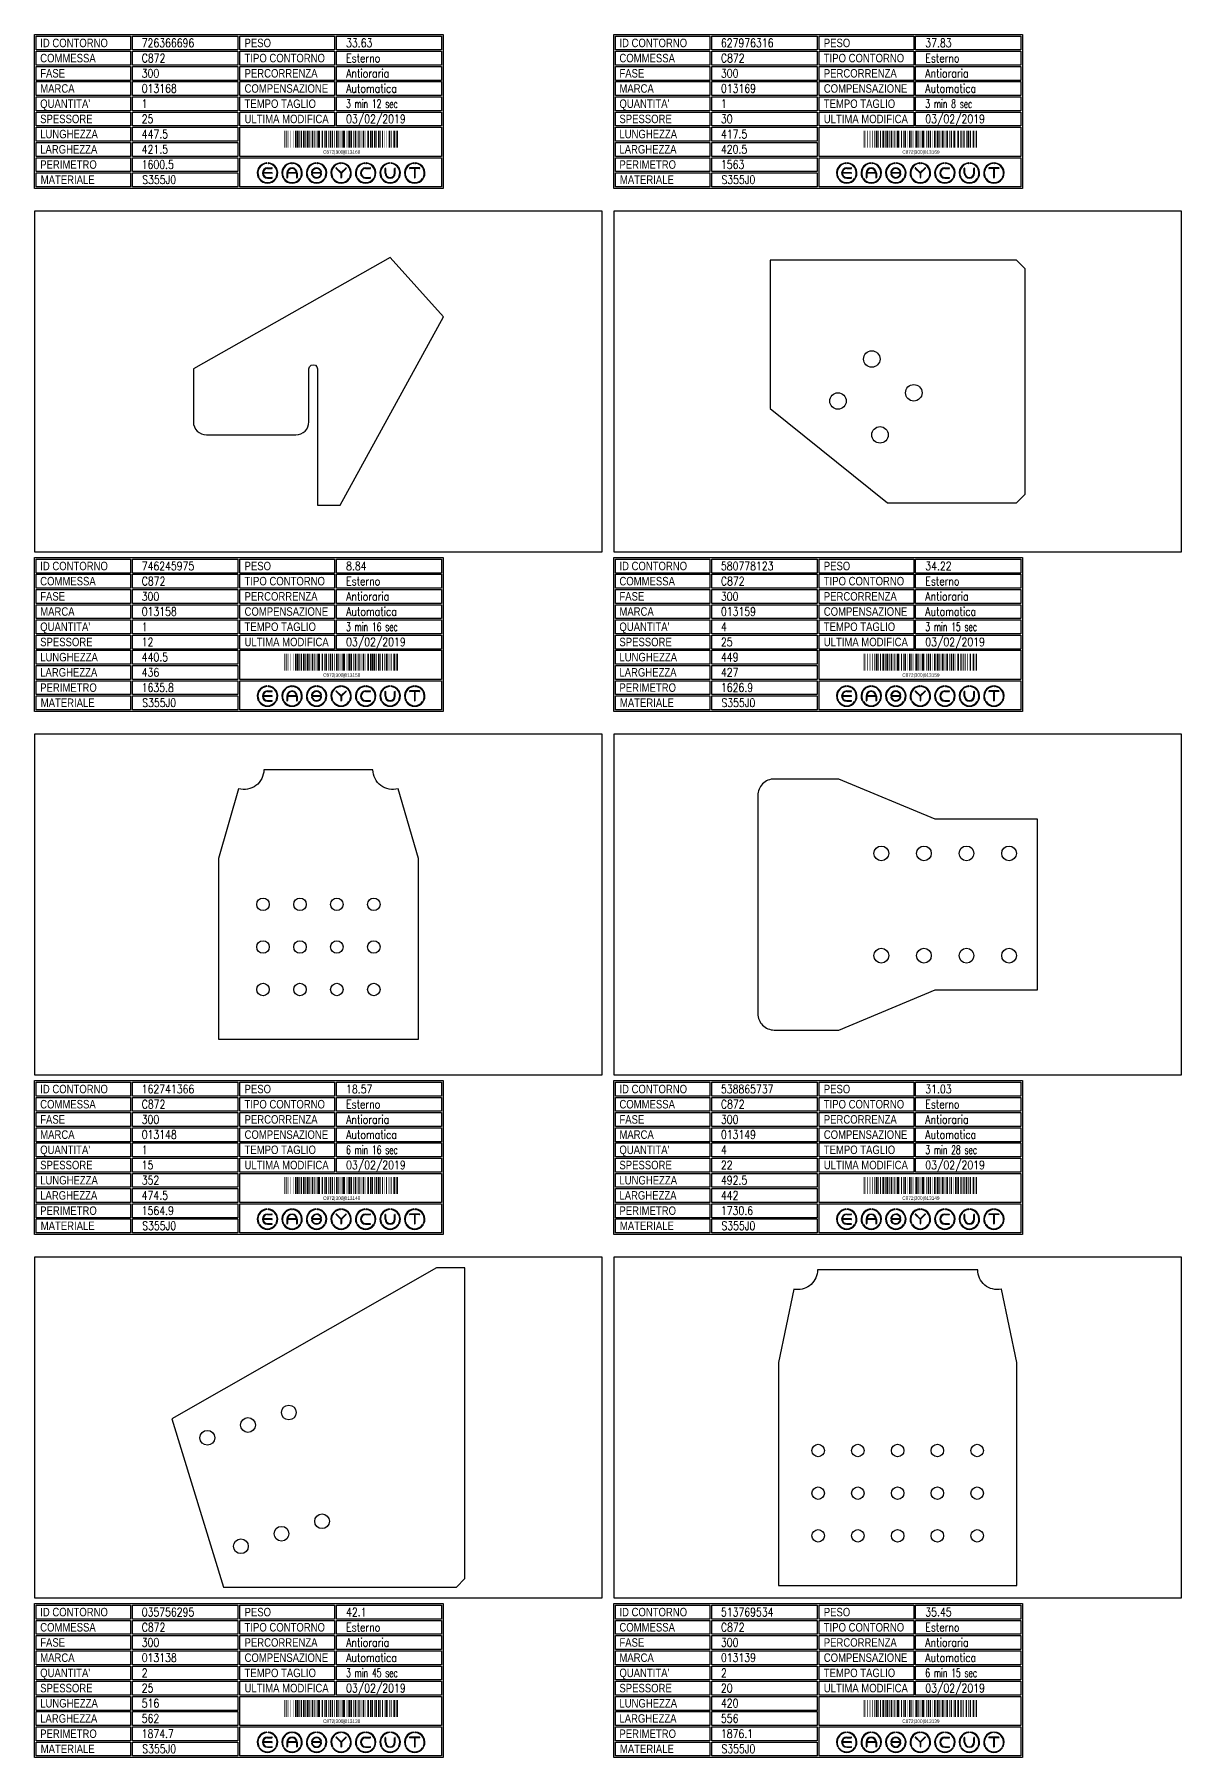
# Model space of a CAD drawing. Header units: millimetres. Extents: x 10000 to 53102, y 10000 to 35064.
# Drawn here: x 11020 to 13040, y 20368 to 23402 of the extents above; entities that cross this region are included whole.
import ezdxf
from ezdxf.enums import TextEntityAlignment as Align

# ---------------------------------------------------------------- set-up
doc = ezdxf.new("R2010")
doc.units = ezdxf.units.MM
doc.styles.add('EasyCutStyle', font='romans.shx', dxfattribs={"width": 0.8})
doc.styles.add('EasyCutStyle1', font='arial.ttf', dxfattribs={"width": 0.8})

# ---------------------------------------------------------------- blocks, each defined once
blk = doc.blocks.new('BlockShape01')
at = {"color": 253}
blk.add_lwpolyline([(0, 0), (720, 0), (720, -271), (0, -271)], close=True, dxfattribs=at)
at = {"color": 2}
for points in [[(3, -2.9), (169.3, -2.9), (169.3, -27.3), (3, -27.3)], [(3, -2.9), (169.3, -2.9), (169.3, -27.3), (3, -27.3)], [(3, -29.6), (169.3, -29.6), (169.3, -54), (3, -54)], [(361.9, -2.9), (528.3, -2.9), (528.3, -27.3), (361.9, -27.3)], [(361.9, -29.6), (528.3, -29.6), (528.3, -54), (361.9, -54)], [(3, -56.4), (169.3, -56.4), (169.3, -80.8), (3, -80.8)], [(361.9, -56.4), (528.3, -56.4), (528.3, -80.8), (361.9, -80.8)], [(3, -83.1), (169.3, -83.1), (169.3, -107.6), (3, -107.6)], [(361.9, -83.1), (528.3, -83.1), (528.3, -107.6), (361.9, -107.6)], [(3, -109.9), (169.3, -109.9), (169.3, -134.3), (3, -134.3)], [(361.9, -109.9), (528.3, -109.9), (528.3, -134.3), (361.9, -134.3)], [(3, -136.7), (169.3, -136.7), (169.3, -161.1), (3, -161.1)], [(361.9, -136.7), (528.3, -136.7), (528.3, -161.1), (361.9, -161.1)], [(3, -163.4), (169.3, -163.4), (169.3, -187.9), (3, -187.9)], [(3, -190.2), (169.3, -190.2), (169.3, -214.6), (3, -214.6)], [(3, -217), (169.3, -217), (169.3, -241.4), (3, -241.4)], [(3, -243.7), (169.3, -243.7), (169.3, -268.1), (3, -268.1)]]:
    blk.add_lwpolyline(points, close=True, dxfattribs=at)
at = {"color": 1}
for points in [[(172.7, -2.9), (358.1, -2.9), (358.1, -27.3), (172.7, -27.3)], [(172.7, -29.6), (358.1, -29.6), (358.1, -54), (172.7, -54)], [(531.6, -2.9), (717, -2.9), (717, -27.3), (531.6, -27.3)], [(531.6, -29.6), (717, -29.6), (717, -54), (531.6, -54)], [(172.7, -56.4), (358.1, -56.4), (358.1, -80.8), (172.7, -80.8)], [(531.6, -56.4), (717, -56.4), (717, -80.8), (531.6, -80.8)], [(172.7, -83.1), (358.1, -83.1), (358.1, -107.6), (172.7, -107.6)], [(531.6, -83.1), (717, -83.1), (717, -107.6), (531.6, -107.6)], [(172.7, -109.9), (358.1, -109.9), (358.1, -134.3), (172.7, -134.3)], [(531.6, -109.9), (717, -109.9), (717, -134.3), (531.6, -134.3)], [(172.7, -136.7), (358.1, -136.7), (358.1, -161.1), (172.7, -161.1)], [(531.6, -136.7), (717, -136.7), (717, -161.1), (531.6, -161.1)], [(172.7, -163.4), (358.1, -163.4), (358.1, -187.9), (172.7, -187.9)], [(361.9, -163.4), (717, -163.4), (717, -214.6), (361.9, -214.6)], [(172.7, -190.2), (358.1, -190.2), (358.1, -214.6), (172.7, -214.6)], [(172.7, -217), (358.1, -217), (358.1, -241.4), (172.7, -241.4)], [(361.9, -217), (717, -217), (717, -268.1), (361.9, -268.1)], [(172.7, -243.7), (358.1, -243.7), (358.1, -268.1), (172.7, -268.1)]]:
    blk.add_lwpolyline(points, close=True, dxfattribs=at)
at = {"color": 161, "style": 'EasyCutStyle1', "width": 0.8}
for s, p in [('ID CONTORNO', (10.1, -22.4)), ('PESO', (370, -22.4)), ('COMMESSA', (10.1, -49.1)), ('FASE', (10.1, -75.9)), ('TIPO CONTORNO', (370, -49.1)), ('PERCORRENZA', (370, -75.9)), ('MARCA', (10.1, -102.6)), ('COMPENSAZIONE', (370, -102.6)), ("QUANTITA'", (10.1, -129.4)), ('TEMPO TAGLIO', (370, -129.4)), ('SPESSORE', (10.1, -156.2)), ('ULTIMA MODIFICA', (370, -156.2)), ('LUNGHEZZA', (10.1, -182.9)), ('LARGHEZZA', (10.1, -209.7)), ('PERIMETRO', (10.1, -236.5)), ('MATERIALE', (11, -263.2))]:
    blk.add_text(s, height=15, dxfattribs=at).set_placement(p)
at = {"style": 'EasyCutStyle'}
for tag, p, width in [('IDSHAPE', (188.9, -22.4), 0.8), ('WEIGTHSHAPE', (548.8, -22.4), 0.8), ('ORDERSHAPE', (188.9, -49.1), 0.8), ('TYPESHAPE', (548.8, -49.1), 0.8), ('PHASESHAPE', (188.9, -75.9), 0.8), ('MKSHAPE', (188.9, -102.6), 0.8), ('JOUSHAPE', (548.8, -75.9), 0.8), ('COMPSHAPE', (548.8, -102.6), 0.8), ('QTASHAPE', (188.9, -129.4), 0.8), ('TIMECUTSHAPE', (548.8, -129.4), 0.65), ('TKSHAPE', (188.9, -156.2), 0.8), ('LASTMODIFYSHAPE', (548.8, -156.2), 0.8), ('LENGTHSHAPE', (188.9, -182.9), 0.8), ('HEIGHTSHAPE', (188.9, -209.7), 0.8), ('PERIMETERSHAPE', (188.9, -236.5), 0.8), ('MATSHAPE', (189.8, -263.2), 0.8)]:
    blk.add_attdef(tag, p, '', height=15, dxfattribs=dict(at, width=width))
blk = doc.blocks.new('Logo')
for color, points in [(140, [(-144.9, -7.2, -1), (-145.9, -7.6, -0.520567), (-131.2, 17.9, -1), (-131.1, 16.9, 0.520567)]), (256, [(-121.7, 0.5), (-137.5, 0.5, -0.394366), (-129.6, 7.9), (-121.7, 7.9, 1), (-121.7, 9), (-129.6, 9, 1), (-129.6, -9), (-121.7, -9, 1), (-121.7, -7.9), (-129.6, -7.9, -0.394366), (-137.5, -0.5), (-121.7, -0.5, 1)]), (140, [(-114.3, -7.2, 1), (-113.3, -7.6, 0.520567), (-128, 17.9, 0.916853), (-128.2, 16.9, 0.043377), (-128.1, 16.9, -0.520567)]), (140, [(-101.7, -7.2, -1), (-102.7, -7.6, -0.520567), (-88, 17.9, -1), (-87.9, 16.9, 0.520567)]), (140, [(-71.1, -7.2, 1), (-70.1, -7.6, 0.520567), (-84.8, 17.9, 1), (-84.9, 16.9, -0.520567)]), (140, [(-58.5, -7.2, -1), (-59.5, -7.6, -0.520567), (-44.8, 17.9, -1), (-44.7, 16.9, 0.520567)]), (256, [(-36.6, -0.5, -0.486114), (-35.5, -1.9, -0.776377), (-50.9, -2, 1), (-51.9, -2.3, 0.776377), (-34.5, -2.1, 0.486114), (-36.6, 0.5), (-49.8, 0.5, -0.486114), (-50.9, 1.9, -0.776377), (-35.5, 2, 1), (-34.5, 2.3, 0.776377), (-51.9, 2.1, 0.486114), (-49.8, -0.5)]), (140, [(-27.9, -7.2, 1), (-26.9, -7.6, 0.520567), (-41.6, 17.9, 1), (-41.7, 16.9, -0.520567)]), (140, [(-15.3, -7.2, -1), (-16.3, -7.6, -0.520567), (-1.6, 17.9, -1), (-1.5, 16.9, 0.520567)]), (256, [(0, 0.8), (-8.1, 8.8, 1), (-8.8, 8.1), (-0.5, -0.2), (-0.5, -7.9, 1), (0.5, -7.9), (0.5, -0.2), (8.8, 8.1, 1), (8.1, 8.8)]), (140, [(15.3, -7.2, 1), (16.3, -7.6, 0.520567), (1.6, 17.9, 1), (1.5, 16.9, -0.520567)]), (140, [(27.9, -7.2, -1), (26.9, -7.6, -0.520567), (41.6, 17.9, -1), (41.7, 16.9, 0.520567)]), (256, [(43.2, -9), (51.1, -9, 1), (51.1, -7.9), (43.2, -7.9, -1), (43.2, 7.9), (51.1, 7.9, 1), (51.1, 9), (43.2, 9, 1)]), (140, [(58.5, -7.2, 1), (59.5, -7.6, 0.520567), (44.8, 17.9, 1), (44.7, 16.9, -0.520567)]), (140, [(71.1, -7.2, -1), (70.1, -7.6, -0.520567), (84.8, 17.9, -1), (84.9, 16.9, 0.520567)]), (256, [(78.5, 0), (78.5, 7.9, 1), (77.4, 7.9), (77.4, 0, 1), (95.4, 0), (95.4, 7.9, 1), (94.3, 7.9), (94.3, 0, -1)]), (140, [(101.7, -7.2, 1), (102.7, -7.6, 0.520567), (88, 17.9, 1), (87.9, 16.9, -0.520567)]), (140, [(114.3, -7.2, -1), (113.3, -7.6, -0.520567), (128, 17.9, -1), (128.1, 16.9, 0.520567)]), (256, [(121.1, 9, 1), (121.1, 7.9), (129.1, 7.9), (129.1, -7.9, 1), (130.1, -7.9), (130.1, 7.9), (138.1, 7.9, 1), (138.1, 9)]), (140, [(144.9, -7.2, 1), (145.9, -7.6, 0.520567), (131.2, 17.9, 1), (131.1, 16.9, -0.520567)]), (140, [(-114.9, -10.3, 1), (-115.7, -9.7, -0.520567), (-143.5, -9.7, 1), (-144.3, -10.3, 0.520567)]), (140, [(-71.7, -10.3, 1), (-72.5, -9.7, -0.520567), (-100.3, -9.7, 1), (-101.1, -10.3, 0.520567)]), (140, [(-28.5, -10.3, 1), (-29.3, -9.7, -0.520567), (-57.1, -9.7, 1), (-57.9, -10.3, 0.520567)]), (140, [(14.7, -10.3, 1), (13.9, -9.7, -0.520567), (-13.9, -9.7, 1), (-14.7, -10.3, 0.520567)]), (140, [(57.9, -10.3, 1), (57.1, -9.7, -0.520567), (29.3, -9.7, 1), (28.5, -10.3, 0.520567)]), (140, [(101.1, -10.3, 1), (100.3, -9.7, -0.520567), (72.5, -9.7, 1), (71.7, -10.3, 0.520567)]), (140, [(144.3, -10.3, 1), (143.5, -9.7, -0.520567), (115.7, -9.7, 1), (114.9, -10.3, 0.520567)])]:
    blk.add_hatch(color=color).paths.add_polyline_path(points)
h = blk.add_hatch(color=256)
h.paths.add_polyline_path([(-78.5, -0.5), (-78.5, -7.9, 1), (-77.4, -7.9), (-77.4, 0, 1), (-95.4, 0), (-95.4, -7.9, 1), (-94.3, -7.9), (-94.3, -0.5)])
h.paths.add_polyline_path([(-94.3, 0.5, -0.933992), (-78.5, 0.5)], flags=16)
for p, q in [((-121.7, 0.5), (-137.5, 0.5)), ((-129.6, 9), (-121.7, 9)), ((-129.6, 7.9), (-121.7, 7.9)), ((-95.4, 0), (-95.4, -7.9)), ((-78.5, 0.5), (-94.3, 0.5)), ((-77.4, 0), (-77.4, -7.9)), ((-36.6, 0.5), (-49.8, 0.5)), ((-0.5, -0.2), (-8.8, 8.1)), ((0, 0.8), (-8.1, 8.8)), ((0, 0.8), (8.1, 8.8)), ((0.5, -0.2), (8.8, 8.1)), ((43.2, 9), (51.1, 9)), ((43.2, 7.9), (51.1, 7.9)), ((77.4, 0), (77.4, 7.9)), ((78.5, 0), (78.5, 7.9)), ((94.3, 0), (94.3, 7.9)), ((95.4, 0), (95.4, 7.9)), ((138.1, 9), (121.1, 9)), ((129.1, 7.9), (121.1, 7.9)), ((129.1, 7.9), (129.1, -7.9)), ((130.1, 7.9), (130.1, -7.9)), ((138.1, 7.9), (130.1, 7.9)), ((-121.7, -0.5), (-137.5, -0.5)), ((-129.6, -7.9), (-121.7, -7.9)), ((-129.6, -9), (-121.7, -9)), ((-94.3, -0.5), (-94.3, -7.9)), ((-78.5, -0.5), (-94.3, -0.5)), ((-78.5, -0.5), (-78.5, -7.9)), ((-36.6, -0.5), (-49.8, -0.5)), ((-0.5, -0.2), (-0.5, -7.9)), ((0.5, -0.2), (0.5, -7.9)), ((43.2, -7.9), (51.1, -7.9)), ((43.2, -9), (51.1, -9))]:
    blk.add_line(p, q)
at = {"color": 140}
for centre, radius, start, end in [((-129.6, 0), 18, 95, 205), ((-129.6, 0), 16.9, 95, 205), ((-131.1, 17.4), 0.54, 275, 95), ((-128.1, 17.4), 0.54, 85, 265), ((-129.6, 0), 16.9, 335, 85), ((-129.6, 0), 18, 335, 85), ((-86.4, 0), 18, 95, 205), ((-86.4, 0), 16.9, 95, 205), ((-87.9, 17.4), 0.54, 275, 95), ((-84.9, 17.4), 0.54, 85, 265), ((-86.4, 0), 16.9, 335, 85), ((-86.4, 0), 18, 335, 85), ((-43.2, 0), 18, 95, 205), ((-43.2, 0), 16.9, 95, 205), ((-44.7, 17.4), 0.54, 275, 95), ((-41.7, 17.4), 0.54, 85, 265), ((-43.2, 0), 16.9, 335, 85), ((-43.2, 0), 18, 335, 85), ((0, 0), 18, 95, 205), ((0, 0), 16.9, 95, 205), ((-1.5, 17.4), 0.54, 275, 95), ((1.5, 17.4), 0.54, 85, 265), ((0, 0), 16.9, 335, 85), ((0, 0), 18, 335, 85), ((43.2, 0), 18, 95, 205), ((43.2, 0), 16.9, 95, 205), ((41.7, 17.4), 0.54, 275, 95), ((44.7, 17.4), 0.54, 85, 265), ((43.2, 0), 16.9, 335, 85), ((43.2, 0), 18, 335, 85), ((86.4, 0), 18, 95, 205), ((86.4, 0), 16.9, 95, 205), ((84.9, 17.4), 0.54, 275, 95), ((87.9, 17.4), 0.54, 85, 265), ((86.4, 0), 16.9, 335, 85), ((86.4, 0), 18, 335, 85), ((129.6, 0), 18, 95, 205), ((129.6, 0), 16.9, 95, 205), ((128.1, 17.4), 0.54, 275, 95), ((131.1, 17.4), 0.54, 85, 265), ((129.6, 0), 16.9, 335, 85), ((129.6, 0), 18, 335, 85), ((-145.4, -7.4), 0.54, 205, 25), ((-143.9, -10), 0.54, 35, 215), ((-129.6, 0), 18, 215, 325), ((-129.6, 0), 16.9, 215, 325), ((-115.3, -10), 0.54, 325, 145), ((-113.8, -7.4), 0.54, 155, 335), ((-102.2, -7.4), 0.54, 205, 25), ((-100.7, -10), 0.54, 35, 215), ((-86.4, 0), 18, 215, 325), ((-86.4, 0), 16.9, 215, 325), ((-72.1, -10), 0.54, 325, 145), ((-70.6, -7.4), 0.54, 155, 335), ((-59, -7.4), 0.54, 205, 25), ((-57.5, -10), 0.54, 35, 215), ((-43.2, 0), 18, 215, 325), ((-43.2, 0), 16.9, 215, 325), ((-28.9, -10), 0.54, 325, 145), ((-27.4, -7.4), 0.54, 155, 335), ((-15.8, -7.4), 0.54, 205, 25), ((-14.3, -10), 0.54, 35, 215), ((0, 0), 18, 215, 325), ((0, 0), 16.9, 215, 325), ((14.3, -10), 0.54, 325, 145), ((15.8, -7.4), 0.54, 155, 335), ((27.4, -7.4), 0.54, 205, 25), ((28.9, -10), 0.54, 35, 215), ((43.2, 0), 18, 215, 325), ((43.2, 0), 16.9, 215, 325), ((57.5, -10), 0.54, 325, 145), ((59, -7.4), 0.54, 155, 335), ((70.6, -7.4), 0.54, 205, 25), ((72.1, -10), 0.54, 35, 215), ((86.4, 0), 18, 215, 325), ((86.4, 0), 16.9, 215, 325), ((100.7, -10), 0.54, 325, 145), ((102.2, -7.4), 0.54, 155, 335), ((113.8, -7.4), 0.54, 205, 25), ((115.3, -10), 0.54, 35, 215), ((129.6, 0), 18, 215, 325), ((129.6, 0), 16.9, 215, 325), ((143.9, -10), 0.54, 325, 145), ((145.4, -7.4), 0.54, 155, 335)]:
    blk.add_arc(centre, radius, start, end, dxfattribs=at)
for centre, radius, start, end in [((-129.6, 0), 9, 90, 270), ((-129.6, 0), 7.92, 90, 176.0904), ((-121.7, 8.5), 0.54, 270, 90), ((-121.7, 0), 0.54, 270, 90), ((-86.4, 0), 9, 0, 180), ((-86.4, 0), 7.92, 3.9096, 176.0904), ((-49.8, 1.6), 2.16, 166.2998, 270), ((-43.2, 0), 9, 15, 166.2998), ((-43.2, 0), 7.92, 15, 166.2998), ((-49.8, 1.6), 1.08, 166.2998, 270), ((-36.6, -1.6), 2.16, 346.2998, 90), ((-35, 2.2), 0.54, 195, 15), ((-8.5, 8.5), 0.54, 45, 225), ((8.5, 8.5), 0.54, 315, 135), ((43.2, 0), 9, 90, 270), ((43.2, 0), 7.92, 90, 270), ((51.1, 8.5), 0.54, 270, 90), ((77.9, 7.9), 0.54, 0, 180), ((86.4, 0), 9, 180, 0), ((86.4, 0), 7.92, 180, 0), ((94.9, 7.9), 0.54, 0, 180), ((121.1, 8.5), 0.54, 90, 270), ((138.1, 8.5), 0.54, 270, 90), ((-129.6, 0), 7.92, 183.9096, 270), ((-121.7, -8.5), 0.54, 270, 90), ((-94.9, -7.9), 0.54, 180, 0), ((-77.9, -7.9), 0.54, 180, 0), ((-51.4, -2.2), 0.54, 15, 195), ((-43.2, 0), 9, 195, 346.2998), ((-43.2, 0), 7.92, 195, 346.2998), ((-36.6, -1.6), 1.08, 346.2998, 90), ((0, -7.9), 0.54, 180, 0), ((51.1, -8.5), 0.54, 270, 90), ((129.6, -7.9), 0.54, 180, 0)]:
    blk.add_arc(centre, radius, start, end)
blk = doc.blocks.new('035756295_128', base_point=(298, -239))
at = {"linetype": 'Continuous'}
for points, const_width in [([(299, -239), (299, -209)], 2), ([(301.5, -239), (301.5, -209)], 1), ([(304.5, -239), (304.5, -209)], 1), ([(309.5, -239), (309.5, -209)], 1), ([(313.5, -239), (313.5, -209)], 1), ([(318, -239), (318, -209)], 2), ([(321.5, -239), (321.5, -209)], 3), ([(324.5, -239), (324.5, -209)], 1), ([(328, -239), (328, -209)], 2), ([(332.5, -239), (332.5, -209)], 3), ([(336, -239), (336, -209)], 2), ([(339.5, -239), (339.5, -209)], 3), ([(343, -239), (343, -209)], 2), ([(347.5, -239), (347.5, -209)], 3), ([(351.5, -239), (351.5, -209)], 1), ([(353.5, -239), (353.5, -209)], 1), ([(355.5, -239), (355.5, -209)], 1), ([(359, -239), (359, -209)], 4), ([(365, -239), (365, -209)], 2), ([(368.5, -239), (368.5, -209)], 1), ([(371.5, -239), (371.5, -209)], 3), ([(375.5, -239), (375.5, -209)], 1), ([(379.5, -239), (379.5, -209)], 3), ([(383, -239), (383, -209)], 2), ([(386.5, -239), (386.5, -209)], 1), ([(390.5, -239), (390.5, -209)], 3), ([(394, -239), (394, -209)], 2), ([(397.5, -239), (397.5, -209)], 1), ([(399.5, -239), (399.5, -209)], 1), ([(403, -239), (403, -209)], 4), ([(408.5, -239), (408.5, -209)], 1), ([(412.5, -239), (412.5, -209)], 3), ([(416, -239), (416, -209)], 2), ([(419.5, -239), (419.5, -209)], 1), ([(423.5, -239), (423.5, -209)], 3), ([(428, -239), (428, -209)], 2), ([(431, -239), (431, -209)], 2), ([(434.5, -239), (434.5, -209)], 1), ([(437.5, -239), (437.5, -209)], 3), ([(441.5, -239), (441.5, -209)], 1), ([(445.5, -239), (445.5, -209)], 3), ([(450, -239), (450, -209)], 2), ([(453, -239), (453, -209)], 2), ([(456.5, -239), (456.5, -209)], 1), ([(459.5, -239), (459.5, -209)], 3), ([(464.5, -239), (464.5, -209)], 3), ([(467.5, -239), (467.5, -209)], 1), ([(471, -239), (471, -209)], 2), ([(474.5, -239), (474.5, -209)], 1), ([(478, -239), (478, -209)], 4), ([(483.5, -239), (483.5, -209)], 1), ([(486, -239), (486, -209)], 2), ([(491.5, -239), (491.5, -209)], 3), ([(494.5, -239), (494.5, -209)], 1), ([(497, -239), (497, -209)], 2)]:
    blk.add_lwpolyline(points, dxfattribs=dict(at, const_width=const_width))
blk.add_text('C872|300|013138', height=6).set_placement((399, -249.5), align=Align.CENTER)
blk = doc.blocks.new('513769534_128', base_point=(250, -242))
at = {"linetype": 'Continuous'}
for points, const_width in [([(251, -242), (251, -212)], 2), ([(253.5, -242), (253.5, -212)], 1), ([(256.5, -242), (256.5, -212)], 1), ([(261.5, -242), (261.5, -212)], 1), ([(265.5, -242), (265.5, -212)], 1), ([(270, -242), (270, -212)], 2), ([(273.5, -242), (273.5, -212)], 3), ([(276.5, -242), (276.5, -212)], 1), ([(280, -242), (280, -212)], 2), ([(284.5, -242), (284.5, -212)], 3), ([(288, -242), (288, -212)], 2), ([(291.5, -242), (291.5, -212)], 3), ([(295, -242), (295, -212)], 2), ([(299.5, -242), (299.5, -212)], 3), ([(303.5, -242), (303.5, -212)], 1), ([(305.5, -242), (305.5, -212)], 1), ([(307.5, -242), (307.5, -212)], 1), ([(311, -242), (311, -212)], 4), ([(317, -242), (317, -212)], 2), ([(320.5, -242), (320.5, -212)], 1), ([(323.5, -242), (323.5, -212)], 3), ([(327.5, -242), (327.5, -212)], 1), ([(331.5, -242), (331.5, -212)], 3), ([(335, -242), (335, -212)], 2), ([(338.5, -242), (338.5, -212)], 1), ([(342.5, -242), (342.5, -212)], 3), ([(346, -242), (346, -212)], 2), ([(349.5, -242), (349.5, -212)], 1), ([(351.5, -242), (351.5, -212)], 1), ([(355, -242), (355, -212)], 4), ([(360.5, -242), (360.5, -212)], 1), ([(364.5, -242), (364.5, -212)], 3), ([(368, -242), (368, -212)], 2), ([(371.5, -242), (371.5, -212)], 1), ([(375.5, -242), (375.5, -212)], 3), ([(380, -242), (380, -212)], 2), ([(383, -242), (383, -212)], 2), ([(386.5, -242), (386.5, -212)], 1), ([(389.5, -242), (389.5, -212)], 3), ([(393.5, -242), (393.5, -212)], 1), ([(397.5, -242), (397.5, -212)], 3), ([(402, -242), (402, -212)], 2), ([(405, -242), (405, -212)], 2), ([(408.5, -242), (408.5, -212)], 1), ([(411.5, -242), (411.5, -212)], 3), ([(416.5, -242), (416.5, -212)], 3), ([(420.5, -242), (420.5, -212)], 1), ([(423, -242), (423, -212)], 2), ([(426.5, -242), (426.5, -212)], 1), ([(431, -242), (431, -212)], 2), ([(434.5, -242), (434.5, -212)], 1), ([(438, -242), (438, -212)], 2), ([(443.5, -242), (443.5, -212)], 3), ([(446.5, -242), (446.5, -212)], 1), ([(449, -242), (449, -212)], 2)]:
    blk.add_lwpolyline(points, dxfattribs=dict(at, const_width=const_width))
blk.add_text('C872|300|013139', height=6).set_placement((351, -252.5), align=Align.CENTER)
blk = doc.blocks.new('162741366_128', base_point=(216, -282.7))
at = {"linetype": 'Continuous'}
for points, const_width in [([(217, -282.7), (217, -252.7)], 2), ([(219.5, -282.7), (219.5, -252.7)], 1), ([(222.5, -282.7), (222.5, -252.7)], 1), ([(227.5, -282.7), (227.5, -252.7)], 1), ([(231.5, -282.7), (231.5, -252.7)], 1), ([(236, -282.7), (236, -252.7)], 2), ([(239.5, -282.7), (239.5, -252.7)], 3), ([(242.5, -282.7), (242.5, -252.7)], 1), ([(246, -282.7), (246, -252.7)], 2), ([(250.5, -282.7), (250.5, -252.7)], 3), ([(254, -282.7), (254, -252.7)], 2), ([(257.5, -282.7), (257.5, -252.7)], 3), ([(261, -282.7), (261, -252.7)], 2), ([(265.5, -282.7), (265.5, -252.7)], 3), ([(269.5, -282.7), (269.5, -252.7)], 1), ([(271.5, -282.7), (271.5, -252.7)], 1), ([(273.5, -282.7), (273.5, -252.7)], 1), ([(277, -282.7), (277, -252.7)], 4), ([(283, -282.7), (283, -252.7)], 2), ([(286.5, -282.7), (286.5, -252.7)], 1), ([(289.5, -282.7), (289.5, -252.7)], 3), ([(293.5, -282.7), (293.5, -252.7)], 1), ([(297.5, -282.7), (297.5, -252.7)], 3), ([(301, -282.7), (301, -252.7)], 2), ([(304.5, -282.7), (304.5, -252.7)], 1), ([(308.5, -282.7), (308.5, -252.7)], 3), ([(312, -282.7), (312, -252.7)], 2), ([(315.5, -282.7), (315.5, -252.7)], 1), ([(317.5, -282.7), (317.5, -252.7)], 1), ([(321, -282.7), (321, -252.7)], 4), ([(326.5, -282.7), (326.5, -252.7)], 1), ([(330.5, -282.7), (330.5, -252.7)], 3), ([(334, -282.7), (334, -252.7)], 2), ([(337.5, -282.7), (337.5, -252.7)], 1), ([(341.5, -282.7), (341.5, -252.7)], 3), ([(346, -282.7), (346, -252.7)], 2), ([(349, -282.7), (349, -252.7)], 2), ([(352.5, -282.7), (352.5, -252.7)], 1), ([(355.5, -282.7), (355.5, -252.7)], 3), ([(359.5, -282.7), (359.5, -252.7)], 1), ([(363.5, -282.7), (363.5, -252.7)], 3), ([(368, -282.7), (368, -252.7)], 2), ([(371, -282.7), (371, -252.7)], 2), ([(374.5, -282.7), (374.5, -252.7)], 1), ([(378.5, -282.7), (378.5, -252.7)], 3), ([(382.5, -282.7), (382.5, -252.7)], 3), ([(385.5, -282.7), (385.5, -252.7)], 1), ([(389, -282.7), (389, -252.7)], 2), ([(392.5, -282.7), (392.5, -252.7)], 1), ([(396, -282.7), (396, -252.7)], 2), ([(400.5, -282.7), (400.5, -252.7)], 1), ([(404, -282.7), (404, -252.7)], 2), ([(409.5, -282.7), (409.5, -252.7)], 3), ([(412.5, -282.7), (412.5, -252.7)], 1), ([(415, -282.7), (415, -252.7)], 2)]:
    blk.add_lwpolyline(points, dxfattribs=dict(at, const_width=const_width))
blk.add_text('C872|300|013148', height=6).set_placement((317, -293.2), align=Align.CENTER)
blk = doc.blocks.new('538865737_128', base_point=(286.2, -299))
at = {"linetype": 'Continuous'}
for points, const_width in [([(287.2, -299), (287.2, -269)], 2), ([(289.7, -299), (289.7, -269)], 1), ([(292.7, -299), (292.7, -269)], 1), ([(297.7, -299), (297.7, -269)], 1), ([(301.7, -299), (301.7, -269)], 1), ([(306.2, -299), (306.2, -269)], 2), ([(309.7, -299), (309.7, -269)], 3), ([(312.7, -299), (312.7, -269)], 1), ([(316.2, -299), (316.2, -269)], 2), ([(320.7, -299), (320.7, -269)], 3), ([(324.2, -299), (324.2, -269)], 2), ([(327.7, -299), (327.7, -269)], 3), ([(331.2, -299), (331.2, -269)], 2), ([(335.7, -299), (335.7, -269)], 3), ([(339.7, -299), (339.7, -269)], 1), ([(341.7, -299), (341.7, -269)], 1), ([(343.7, -299), (343.7, -269)], 1), ([(347.2, -299), (347.2, -269)], 4), ([(353.2, -299), (353.2, -269)], 2), ([(356.7, -299), (356.7, -269)], 1), ([(359.7, -299), (359.7, -269)], 3), ([(363.7, -299), (363.7, -269)], 1), ([(367.7, -299), (367.7, -269)], 3), ([(371.2, -299), (371.2, -269)], 2), ([(374.7, -299), (374.7, -269)], 1), ([(378.7, -299), (378.7, -269)], 3), ([(382.2, -299), (382.2, -269)], 2), ([(385.7, -299), (385.7, -269)], 1), ([(387.7, -299), (387.7, -269)], 1), ([(391.2, -299), (391.2, -269)], 4), ([(396.7, -299), (396.7, -269)], 1), ([(400.7, -299), (400.7, -269)], 3), ([(404.2, -299), (404.2, -269)], 2), ([(407.7, -299), (407.7, -269)], 1), ([(411.7, -299), (411.7, -269)], 3), ([(416.2, -299), (416.2, -269)], 2), ([(419.2, -299), (419.2, -269)], 2), ([(422.7, -299), (422.7, -269)], 1), ([(425.7, -299), (425.7, -269)], 3), ([(429.7, -299), (429.7, -269)], 1), ([(433.7, -299), (433.7, -269)], 3), ([(438.2, -299), (438.2, -269)], 2), ([(441.2, -299), (441.2, -269)], 2), ([(444.7, -299), (444.7, -269)], 1), ([(448.7, -299), (448.7, -269)], 3), ([(452.7, -299), (452.7, -269)], 3), ([(456.7, -299), (456.7, -269)], 1), ([(459.2, -299), (459.2, -269)], 2), ([(463.2, -299), (463.2, -269)], 2), ([(467.7, -299), (467.7, -269)], 3), ([(470.7, -299), (470.7, -269)], 1), ([(474.2, -299), (474.2, -269)], 2), ([(479.7, -299), (479.7, -269)], 3), ([(482.7, -299), (482.7, -269)], 1), ([(485.2, -299), (485.2, -269)], 2)]:
    blk.add_lwpolyline(points, dxfattribs=dict(at, const_width=const_width))
blk.add_text('C872|300|013149', height=6).set_placement((387.2, -309.5), align=Align.CENTER)
blk = doc.blocks.new('746245975_128', base_point=(260.2, -302))
at = {"linetype": 'Continuous'}
for points, const_width in [([(261.2, -302), (261.2, -272)], 2), ([(263.7, -302), (263.7, -272)], 1), ([(266.7, -302), (266.7, -272)], 1), ([(271.7, -302), (271.7, -272)], 1), ([(275.7, -302), (275.7, -272)], 1), ([(280.2, -302), (280.2, -272)], 2), ([(283.7, -302), (283.7, -272)], 3), ([(286.7, -302), (286.7, -272)], 1), ([(290.2, -302), (290.2, -272)], 2), ([(294.7, -302), (294.7, -272)], 3), ([(298.2, -302), (298.2, -272)], 2), ([(301.7, -302), (301.7, -272)], 3), ([(305.2, -302), (305.2, -272)], 2), ([(309.7, -302), (309.7, -272)], 3), ([(313.7, -302), (313.7, -272)], 1), ([(315.7, -302), (315.7, -272)], 1), ([(317.7, -302), (317.7, -272)], 1), ([(321.2, -302), (321.2, -272)], 4), ([(327.2, -302), (327.2, -272)], 2), ([(330.7, -302), (330.7, -272)], 1), ([(333.7, -302), (333.7, -272)], 3), ([(337.7, -302), (337.7, -272)], 1), ([(341.7, -302), (341.7, -272)], 3), ([(345.2, -302), (345.2, -272)], 2), ([(348.7, -302), (348.7, -272)], 1), ([(352.7, -302), (352.7, -272)], 3), ([(356.2, -302), (356.2, -272)], 2), ([(359.7, -302), (359.7, -272)], 1), ([(361.7, -302), (361.7, -272)], 1), ([(365.2, -302), (365.2, -272)], 4), ([(370.7, -302), (370.7, -272)], 1), ([(374.7, -302), (374.7, -272)], 3), ([(378.2, -302), (378.2, -272)], 2), ([(381.7, -302), (381.7, -272)], 1), ([(385.7, -302), (385.7, -272)], 3), ([(390.2, -302), (390.2, -272)], 2), ([(393.2, -302), (393.2, -272)], 2), ([(396.7, -302), (396.7, -272)], 1), ([(399.7, -302), (399.7, -272)], 3), ([(403.7, -302), (403.7, -272)], 1), ([(407.7, -302), (407.7, -272)], 3), ([(412.2, -302), (412.2, -272)], 2), ([(415.2, -302), (415.2, -272)], 2), ([(418.7, -302), (418.7, -272)], 3), ([(422.7, -302), (422.7, -272)], 1), ([(426.7, -302), (426.7, -272)], 3), ([(429.7, -302), (429.7, -272)], 1), ([(433.2, -302), (433.2, -272)], 2), ([(437.2, -302), (437.2, -272)], 2), ([(440.7, -302), (440.7, -272)], 3), ([(444.7, -302), (444.7, -272)], 1), ([(448.2, -302), (448.2, -272)], 2), ([(453.7, -302), (453.7, -272)], 3), ([(456.7, -302), (456.7, -272)], 1), ([(459.2, -302), (459.2, -272)], 2)]:
    blk.add_lwpolyline(points, dxfattribs=dict(at, const_width=const_width))
blk.add_text('C872|300|013158', height=6).set_placement((361.2, -312.5), align=Align.CENTER)
blk = doc.blocks.new('580778123_128', base_point=(264.5, -306.5))
at = {"linetype": 'Continuous'}
for points, const_width in [([(265.5, -306.5), (265.5, -276.5)], 2), ([(268, -306.5), (268, -276.5)], 1), ([(271, -306.5), (271, -276.5)], 1), ([(276, -306.5), (276, -276.5)], 1), ([(280, -306.5), (280, -276.5)], 1), ([(284.5, -306.5), (284.5, -276.5)], 2), ([(288, -306.5), (288, -276.5)], 3), ([(291, -306.5), (291, -276.5)], 1), ([(294.5, -306.5), (294.5, -276.5)], 2), ([(299, -306.5), (299, -276.5)], 3), ([(302.5, -306.5), (302.5, -276.5)], 2), ([(306, -306.5), (306, -276.5)], 3), ([(309.5, -306.5), (309.5, -276.5)], 2), ([(314, -306.5), (314, -276.5)], 3), ([(318, -306.5), (318, -276.5)], 1), ([(320, -306.5), (320, -276.5)], 1), ([(322, -306.5), (322, -276.5)], 1), ([(325.5, -306.5), (325.5, -276.5)], 4), ([(331.5, -306.5), (331.5, -276.5)], 2), ([(335, -306.5), (335, -276.5)], 1), ([(338, -306.5), (338, -276.5)], 3), ([(342, -306.5), (342, -276.5)], 1), ([(346, -306.5), (346, -276.5)], 3), ([(349.5, -306.5), (349.5, -276.5)], 2), ([(353, -306.5), (353, -276.5)], 1), ([(357, -306.5), (357, -276.5)], 3), ([(360.5, -306.5), (360.5, -276.5)], 2), ([(364, -306.5), (364, -276.5)], 1), ([(366, -306.5), (366, -276.5)], 1), ([(369.5, -306.5), (369.5, -276.5)], 4), ([(375, -306.5), (375, -276.5)], 1), ([(379, -306.5), (379, -276.5)], 3), ([(382.5, -306.5), (382.5, -276.5)], 2), ([(386, -306.5), (386, -276.5)], 1), ([(390, -306.5), (390, -276.5)], 3), ([(394.5, -306.5), (394.5, -276.5)], 2), ([(397.5, -306.5), (397.5, -276.5)], 2), ([(401, -306.5), (401, -276.5)], 1), ([(404, -306.5), (404, -276.5)], 3), ([(408, -306.5), (408, -276.5)], 1), ([(412, -306.5), (412, -276.5)], 3), ([(416.5, -306.5), (416.5, -276.5)], 2), ([(419.5, -306.5), (419.5, -276.5)], 2), ([(423, -306.5), (423, -276.5)], 3), ([(427, -306.5), (427, -276.5)], 1), ([(431, -306.5), (431, -276.5)], 3), ([(435, -306.5), (435, -276.5)], 1), ([(437.5, -306.5), (437.5, -276.5)], 2), ([(441, -306.5), (441, -276.5)], 1), ([(443.5, -306.5), (443.5, -276.5)], 2), ([(448, -306.5), (448, -276.5)], 1), ([(452.5, -306.5), (452.5, -276.5)], 2), ([(458, -306.5), (458, -276.5)], 3), ([(461, -306.5), (461, -276.5)], 1), ([(463.5, -306.5), (463.5, -276.5)], 2)]:
    blk.add_lwpolyline(points, dxfattribs=dict(at, const_width=const_width))
blk.add_text('C872|300|013159', height=6).set_placement((365.5, -317), align=Align.CENTER)
blk = doc.blocks.new('726366696_128', base_point=(263.75, -309.25))
at = {"linetype": 'Continuous'}
for points, const_width in [([(264.75, -309.25), (264.75, -279.25)], 2), ([(267.25, -309.25), (267.25, -279.25)], 1), ([(270.25, -309.25), (270.25, -279.25)], 1), ([(275.25, -309.25), (275.25, -279.25)], 1), ([(279.25, -309.25), (279.25, -279.25)], 1), ([(283.75, -309.25), (283.75, -279.25)], 2), ([(287.25, -309.25), (287.25, -279.25)], 3), ([(290.25, -309.25), (290.25, -279.25)], 1), ([(293.75, -309.25), (293.75, -279.25)], 2), ([(298.25, -309.25), (298.25, -279.25)], 3), ([(301.75, -309.25), (301.75, -279.25)], 2), ([(305.25, -309.25), (305.25, -279.25)], 3), ([(308.75, -309.25), (308.75, -279.25)], 2), ([(313.25, -309.25), (313.25, -279.25)], 3), ([(317.25, -309.25), (317.25, -279.25)], 1), ([(319.25, -309.25), (319.25, -279.25)], 1), ([(321.25, -309.25), (321.25, -279.25)], 1), ([(324.75, -309.25), (324.75, -279.25)], 4), ([(330.75, -309.25), (330.75, -279.25)], 2), ([(334.25, -309.25), (334.25, -279.25)], 1), ([(337.25, -309.25), (337.25, -279.25)], 3), ([(341.25, -309.25), (341.25, -279.25)], 1), ([(345.25, -309.25), (345.25, -279.25)], 3), ([(348.75, -309.25), (348.75, -279.25)], 2), ([(352.25, -309.25), (352.25, -279.25)], 1), ([(356.25, -309.25), (356.25, -279.25)], 3), ([(359.75, -309.25), (359.75, -279.25)], 2), ([(363.25, -309.25), (363.25, -279.25)], 1), ([(365.25, -309.25), (365.25, -279.25)], 1), ([(368.75, -309.25), (368.75, -279.25)], 4), ([(374.25, -309.25), (374.25, -279.25)], 1), ([(378.25, -309.25), (378.25, -279.25)], 3), ([(381.75, -309.25), (381.75, -279.25)], 2), ([(385.25, -309.25), (385.25, -279.25)], 1), ([(389.25, -309.25), (389.25, -279.25)], 3), ([(393.75, -309.25), (393.75, -279.25)], 2), ([(396.75, -309.25), (396.75, -279.25)], 2), ([(400.25, -309.25), (400.25, -279.25)], 1), ([(403.25, -309.25), (403.25, -279.25)], 3), ([(407.25, -309.25), (407.25, -279.25)], 1), ([(411.25, -309.25), (411.25, -279.25)], 3), ([(415.75, -309.25), (415.75, -279.25)], 2), ([(418.75, -309.25), (418.75, -279.25)], 2), ([(423.25, -309.25), (423.25, -279.25)], 3), ([(426.25, -309.25), (426.25, -279.25)], 1), ([(430.25, -309.25), (430.25, -279.25)], 3), ([(433.25, -309.25), (433.25, -279.25)], 1), ([(436.75, -309.25), (436.75, -279.25)], 2), ([(440.25, -309.25), (440.25, -279.25)], 1), ([(444.25, -309.25), (444.25, -279.25)], 1), ([(448.75, -309.25), (448.75, -279.25)], 2), ([(451.75, -309.25), (451.75, -279.25)], 2), ([(457.25, -309.25), (457.25, -279.25)], 3), ([(460.25, -309.25), (460.25, -279.25)], 1), ([(462.75, -309.25), (462.75, -279.25)], 2)]:
    blk.add_lwpolyline(points, dxfattribs=dict(at, const_width=const_width))
blk.add_text('C872|300|013168', height=6).set_placement((364.75, -319.75), align=Align.CENTER)
blk = doc.blocks.new('627976316_128', base_point=(248.75, -309.75))
at = {"linetype": 'Continuous'}
for points, const_width in [([(249.75, -309.75), (249.75, -279.75)], 2), ([(252.25, -309.75), (252.25, -279.75)], 1), ([(255.25, -309.75), (255.25, -279.75)], 1), ([(260.25, -309.75), (260.25, -279.75)], 1), ([(264.25, -309.75), (264.25, -279.75)], 1), ([(268.75, -309.75), (268.75, -279.75)], 2), ([(272.25, -309.75), (272.25, -279.75)], 3), ([(275.25, -309.75), (275.25, -279.75)], 1), ([(278.75, -309.75), (278.75, -279.75)], 2), ([(283.25, -309.75), (283.25, -279.75)], 3), ([(286.75, -309.75), (286.75, -279.75)], 2), ([(290.25, -309.75), (290.25, -279.75)], 3), ([(293.75, -309.75), (293.75, -279.75)], 2), ([(298.25, -309.75), (298.25, -279.75)], 3), ([(302.25, -309.75), (302.25, -279.75)], 1), ([(304.25, -309.75), (304.25, -279.75)], 1), ([(306.25, -309.75), (306.25, -279.75)], 1), ([(309.75, -309.75), (309.75, -279.75)], 4), ([(315.75, -309.75), (315.75, -279.75)], 2), ([(319.25, -309.75), (319.25, -279.75)], 1), ([(322.25, -309.75), (322.25, -279.75)], 3), ([(326.25, -309.75), (326.25, -279.75)], 1), ([(330.25, -309.75), (330.25, -279.75)], 3), ([(333.75, -309.75), (333.75, -279.75)], 2), ([(337.25, -309.75), (337.25, -279.75)], 1), ([(341.25, -309.75), (341.25, -279.75)], 3), ([(344.75, -309.75), (344.75, -279.75)], 2), ([(348.25, -309.75), (348.25, -279.75)], 1), ([(350.25, -309.75), (350.25, -279.75)], 1), ([(353.75, -309.75), (353.75, -279.75)], 4), ([(359.25, -309.75), (359.25, -279.75)], 1), ([(363.25, -309.75), (363.25, -279.75)], 3), ([(366.75, -309.75), (366.75, -279.75)], 2), ([(370.25, -309.75), (370.25, -279.75)], 1), ([(374.25, -309.75), (374.25, -279.75)], 3), ([(378.75, -309.75), (378.75, -279.75)], 2), ([(381.75, -309.75), (381.75, -279.75)], 2), ([(385.25, -309.75), (385.25, -279.75)], 1), ([(388.25, -309.75), (388.25, -279.75)], 3), ([(392.25, -309.75), (392.25, -279.75)], 1), ([(396.25, -309.75), (396.25, -279.75)], 3), ([(400.75, -309.75), (400.75, -279.75)], 2), ([(403.75, -309.75), (403.75, -279.75)], 2), ([(408.25, -309.75), (408.25, -279.75)], 3), ([(411.25, -309.75), (411.25, -279.75)], 1), ([(415.25, -309.75), (415.25, -279.75)], 3), ([(419.25, -309.75), (419.25, -279.75)], 1), ([(421.75, -309.75), (421.75, -279.75)], 2), ([(425.75, -309.75), (425.75, -279.75)], 2), ([(430.25, -309.75), (430.25, -279.75)], 1), ([(433.25, -309.75), (433.25, -279.75)], 3), ([(436.75, -309.75), (436.75, -279.75)], 2), ([(442.25, -309.75), (442.25, -279.75)], 3), ([(445.25, -309.75), (445.25, -279.75)], 1), ([(447.75, -309.75), (447.75, -279.75)], 2)]:
    blk.add_lwpolyline(points, dxfattribs=dict(at, const_width=const_width))
blk.add_text('C872|300|013169', height=6).set_placement((349.75, -320.25), align=Align.CENTER)

msp = doc.modelspace()

# ---------------------------------------------------------------- linework, layer by layer
for p, q in [((12020, 23091), (11020, 23091)), ((11020, 23091), (11020, 22491)), ((12020, 22491), (12020, 23091)), ((13040, 23091), (12040, 23091)), ((12040, 23091), (12040, 22491)), ((13040, 22491), (13040, 23091)), ((11020, 22491), (12020, 22491)), ((12040, 22491), (13040, 22491)), ((12020, 22170), (11020, 22170)), ((11020, 22170), (11020, 21570)), ((12020, 21570), (12020, 22170)), ((13040, 22170), (12040, 22170)), ((12040, 22170), (12040, 21570)), ((13040, 21570), (13040, 22170)), ((11020, 21570), (12020, 21570)), ((12040, 21570), (13040, 21570)), ((12020, 21249), (11020, 21249)), ((11020, 21249), (11020, 20649)), ((12020, 20649), (12020, 21249)), ((13040, 21249), (12040, 21249)), ((12040, 21249), (12040, 20649)), ((13040, 20649), (13040, 21249)), ((11020, 20649), (12020, 20649)), ((12040, 20649), (13040, 20649))]:
    msp.add_line(p, q)
at = {"color": 2}
for points in [[(11518.3, 22573), (11558.3, 22573), (11740.3, 22905), (11646.3, 23009), (11299.8, 22813), (11299.8, 22720, 0.414214), (11322.8, 22697), (11480.3, 22697, 0.414214), (11503.3, 22720), (11503.3, 22813), (11504.3, 22816.5), (11507.3, 22819.5), (11510.8, 22820.5), (11514.8, 22819.5), (11517.3, 22816.5), (11518.3, 22813)], [(11344, 21632.8), (11696, 21632.8), (11696, 21950.8), (11660.5, 22073.8, -0.495566), (11616, 22107.3), (11424, 22107.3, -0.495566), (11379.5, 22073.8), (11344, 21950.8)], [(12436.3, 21649), (12606.3, 21720), (12786.3, 21720), (12786.3, 22020), (12606.3, 22020), (12436.3, 22091), (12322.8, 22091, 0.414214), (12293.8, 22062), (12293.8, 21678, 0.414214), (12322.8, 21649)], [(12330, 20671), (12750, 20671), (12750, 21063.5), (12723, 21193), (12722.5, 21192.5, -0.470998), (12681, 21227), (12399, 21227, -0.440679), (12361, 21192, -0.048054), (12357, 21193), (12330, 21063.5)]]:
    msp.add_lwpolyline(points, format="xyb", close=True, dxfattribs=at)
for points in [[(12522, 22577.5), (12749.5, 22577.5), (12764.5, 22592.5), (12764.5, 22989.5), (12749.5, 23004.5), (12315.5, 23004.5), (12315.5, 22743.5)], [(11353, 20668), (11763, 20668), (11778, 20683), (11778, 21230), (11728, 21230), (11262, 20964.5)]]:
    msp.add_lwpolyline(points, close=True, dxfattribs=at)
at = {"color": 4}
for centre, radius in [((12494.5, 22830.5), 14.5), ((12568.5, 22771), 14.5), ((12435, 22756.5), 14.5), ((12509, 22697), 14.5), ((12511.3, 21960), 13), ((12586.3, 21960), 13), ((12661.3, 21960), 13), ((12736.3, 21960), 13), ((11422.5, 21870.3), 11), ((11487.5, 21870.3), 11), ((11552.5, 21870.3), 11), ((11617.5, 21870.3), 11), ((11422.5, 21795.3), 11), ((11487.5, 21795.3), 11), ((11552.5, 21795.3), 11), ((11617.5, 21795.3), 11), ((12511.3, 21780), 13), ((12586.3, 21780), 13), ((12661.3, 21780), 13), ((12736.3, 21780), 13), ((11422.5, 21720.3), 11), ((11487.5, 21720.3), 11), ((11552.5, 21720.3), 11), ((11617.5, 21720.3), 11), ((11396, 20953.5), 13), ((11468, 20975.5), 13), ((11324.5, 20931), 13), ((12400, 20908.5), 11), ((12470, 20908.5), 11), ((12540, 20908.5), 11), ((12610, 20908.5), 11), ((12680, 20908.5), 11), ((12400, 20833.5), 11), ((12470, 20833.5), 11), ((12540, 20833.5), 11), ((12610, 20833.5), 11), ((12680, 20833.5), 11), ((11526.5, 20784), 13), ((11383.5, 20740), 13), ((11455, 20762), 13), ((12400, 20758.5), 11), ((12470, 20758.5), 11), ((12540, 20758.5), 11), ((12610, 20758.5), 11), ((12680, 20758.5), 11)]:
    msp.add_circle(centre, radius, dxfattribs=at)

# ---------------------------------------------------------------- block references
for p, values in [((11020, 23402), {'IDSHAPE': '726366696', 'ORDERSHAPE': 'C872', 'PHASESHAPE': '300', 'MKSHAPE': '013168', 'TKSHAPE': '25', 'LENGTHSHAPE': '447.5', 'HEIGHTSHAPE': '421.5', 'MATSHAPE': 'S355J0', 'LASTMODIFYSHAPE': '03/02/2019', 'PERIMETERSHAPE': '1600.5', 'WEIGTHSHAPE': '33.63', 'TYPESHAPE': 'Esterno', 'JOUSHAPE': 'Antioraria', 'COMPSHAPE': 'Automatica', 'TIMECUTSHAPE': '3 min 12 sec', 'QTASHAPE': '1'}), ((12040, 23402), {'IDSHAPE': '627976316', 'ORDERSHAPE': 'C872', 'PHASESHAPE': '300', 'MKSHAPE': '013169', 'TKSHAPE': '30', 'LENGTHSHAPE': '417.5', 'HEIGHTSHAPE': '420.5', 'MATSHAPE': 'S355J0', 'LASTMODIFYSHAPE': '03/02/2019', 'PERIMETERSHAPE': '1563', 'WEIGTHSHAPE': '37.83', 'TYPESHAPE': 'Esterno', 'JOUSHAPE': 'Antioraria', 'COMPSHAPE': 'Automatica', 'TIMECUTSHAPE': '3 min 8 sec', 'QTASHAPE': '1'}), ((11020, 22481), {'IDSHAPE': '746245975', 'ORDERSHAPE': 'C872', 'PHASESHAPE': '300', 'MKSHAPE': '013158', 'TKSHAPE': '12', 'LENGTHSHAPE': '440.5', 'HEIGHTSHAPE': '436', 'MATSHAPE': 'S355J0', 'LASTMODIFYSHAPE': '03/02/2019', 'PERIMETERSHAPE': '1635.8', 'WEIGTHSHAPE': '8.84', 'TYPESHAPE': 'Esterno', 'JOUSHAPE': 'Antioraria', 'COMPSHAPE': 'Automatica', 'TIMECUTSHAPE': '3 min 16 sec', 'QTASHAPE': '1'}), ((12040, 22481), {'IDSHAPE': '580778123', 'ORDERSHAPE': 'C872', 'PHASESHAPE': '300', 'MKSHAPE': '013159', 'TKSHAPE': '25', 'LENGTHSHAPE': '449', 'HEIGHTSHAPE': '427', 'MATSHAPE': 'S355J0', 'LASTMODIFYSHAPE': '03/02/2019', 'PERIMETERSHAPE': '1626.9', 'WEIGTHSHAPE': '34.22', 'TYPESHAPE': 'Esterno', 'JOUSHAPE': 'Antioraria', 'COMPSHAPE': 'Automatica', 'TIMECUTSHAPE': '3 min 15 sec', 'QTASHAPE': '4'}), ((11020, 21560), {'IDSHAPE': '162741366', 'ORDERSHAPE': 'C872', 'PHASESHAPE': '300', 'MKSHAPE': '013148', 'TKSHAPE': '15', 'LENGTHSHAPE': '352', 'HEIGHTSHAPE': '474.5', 'MATSHAPE': 'S355J0', 'LASTMODIFYSHAPE': '03/02/2019', 'PERIMETERSHAPE': '1564.9', 'WEIGTHSHAPE': '18.57', 'TYPESHAPE': 'Esterno', 'JOUSHAPE': 'Antioraria', 'COMPSHAPE': 'Automatica', 'TIMECUTSHAPE': '6 min 16 sec', 'QTASHAPE': '1'}), ((12040, 21560), {'IDSHAPE': '538865737', 'ORDERSHAPE': 'C872', 'PHASESHAPE': '300', 'MKSHAPE': '013149', 'TKSHAPE': '22', 'LENGTHSHAPE': '492.5', 'HEIGHTSHAPE': '442', 'MATSHAPE': 'S355J0', 'LASTMODIFYSHAPE': '03/02/2019', 'PERIMETERSHAPE': '1730.6', 'WEIGTHSHAPE': '31.03', 'TYPESHAPE': 'Esterno', 'JOUSHAPE': 'Antioraria', 'COMPSHAPE': 'Automatica', 'TIMECUTSHAPE': '3 min 28 sec', 'QTASHAPE': '4'}), ((11020, 20639), {'IDSHAPE': '035756295', 'ORDERSHAPE': 'C872', 'PHASESHAPE': '300', 'MKSHAPE': '013138', 'TKSHAPE': '25', 'LENGTHSHAPE': '516', 'HEIGHTSHAPE': '562', 'MATSHAPE': 'S355J0', 'LASTMODIFYSHAPE': '03/02/2019', 'PERIMETERSHAPE': '1874.7', 'WEIGTHSHAPE': '42.1', 'TYPESHAPE': 'Esterno', 'JOUSHAPE': 'Antioraria', 'COMPSHAPE': 'Automatica', 'TIMECUTSHAPE': '3 min 45 sec', 'QTASHAPE': '2'}), ((12040, 20639), {'IDSHAPE': '513769534', 'ORDERSHAPE': 'C872', 'PHASESHAPE': '300', 'MKSHAPE': '013139', 'TKSHAPE': '20', 'LENGTHSHAPE': '420', 'HEIGHTSHAPE': '556', 'MATSHAPE': 'S355J0', 'LASTMODIFYSHAPE': '03/02/2019', 'PERIMETERSHAPE': '1876.1', 'WEIGTHSHAPE': '35.45', 'TYPESHAPE': 'Esterno', 'JOUSHAPE': 'Antioraria', 'COMPSHAPE': 'Automatica', 'TIMECUTSHAPE': '6 min 15 sec', 'QTASHAPE': '2'})]:
    msp.add_blockref('BlockShape01', p).add_auto_attribs(values)
for name, p in [('726366696_128', (11460, 23202.5)), ('627976316_128', (12480, 23202.5)), ('Logo', (11560, 23158)), ('Logo', (12580, 23158)), ('746245975_128', (11460, 22281.5)), ('580778123_128', (12480, 22281.5)), ('Logo', (11560, 22237)), ('Logo', (12580, 22237)), ('162741366_128', (11460, 21360.5)), ('538865737_128', (12480, 21360.5)), ('Logo', (11560, 21316)), ('Logo', (12580, 21316)), ('035756295_128', (11460, 20439.5)), ('513769534_128', (12480, 20439.5)), ('Logo', (11560, 20395)), ('Logo', (12580, 20395))]:
    msp.add_blockref(name, p)

doc.saveas('drawing.dxf')
